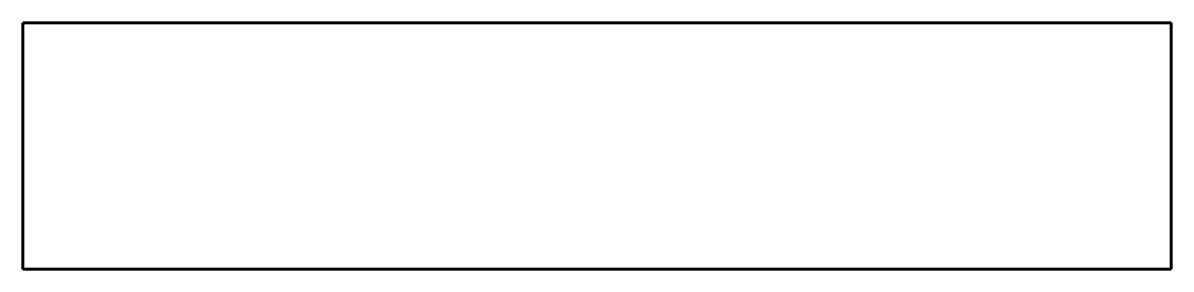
# Model space of a CAD drawing. Header units: millimetres. Extents: x 0 to 2950, y 0 to 633.
import ezdxf

# ---------------------------------------------------------------- set-up
doc = ezdxf.new("R2010")
doc.units = ezdxf.units.MM
doc.linetypes.add('K5LT32768', pattern=[0])

msp = doc.modelspace()

# ---------------------------------------------------------------- linework, layer by layer
at = {"color": 150, "linetype": 'K5LT32768', "lineweight": 60, "true_color": 0x0080ff}
for p, q in [((2950, 632.9), (0, 632.9)), ((0, 588.9), (0, 632.9)), ((2950, 588.9), (2950, 632.9)), ((0, 584.2), (0, 588.9)), ((0, 503.2), (0, 584.2)), ((2950, 584.2), (2950, 588.9)), ((2950, 503.2), (2950, 584.2)), ((0, 498.5), (0, 503.2)), ((2950, 498.5), (2950, 503.2)), ((0, 304.6), (0, 498.5)), ((2950, 304.6), (2950, 498.5)), ((0, 297.6), (0, 304.6)), ((0, 91.5), (0, 297.6)), ((2950, 297.6), (2950, 304.6)), ((2950, 91.5), (2950, 297.6)), ((0, 82.8), (0, 91.5)), ((2950, 82.8), (2950, 91.5)), ((0, 0), (0, 82.8)), ((2950, 0), (2950, 82.8)), ((2950, 0), (0, 0))]:
    msp.add_line(p, q, dxfattribs=at)

doc.saveas('drawing.dxf')
